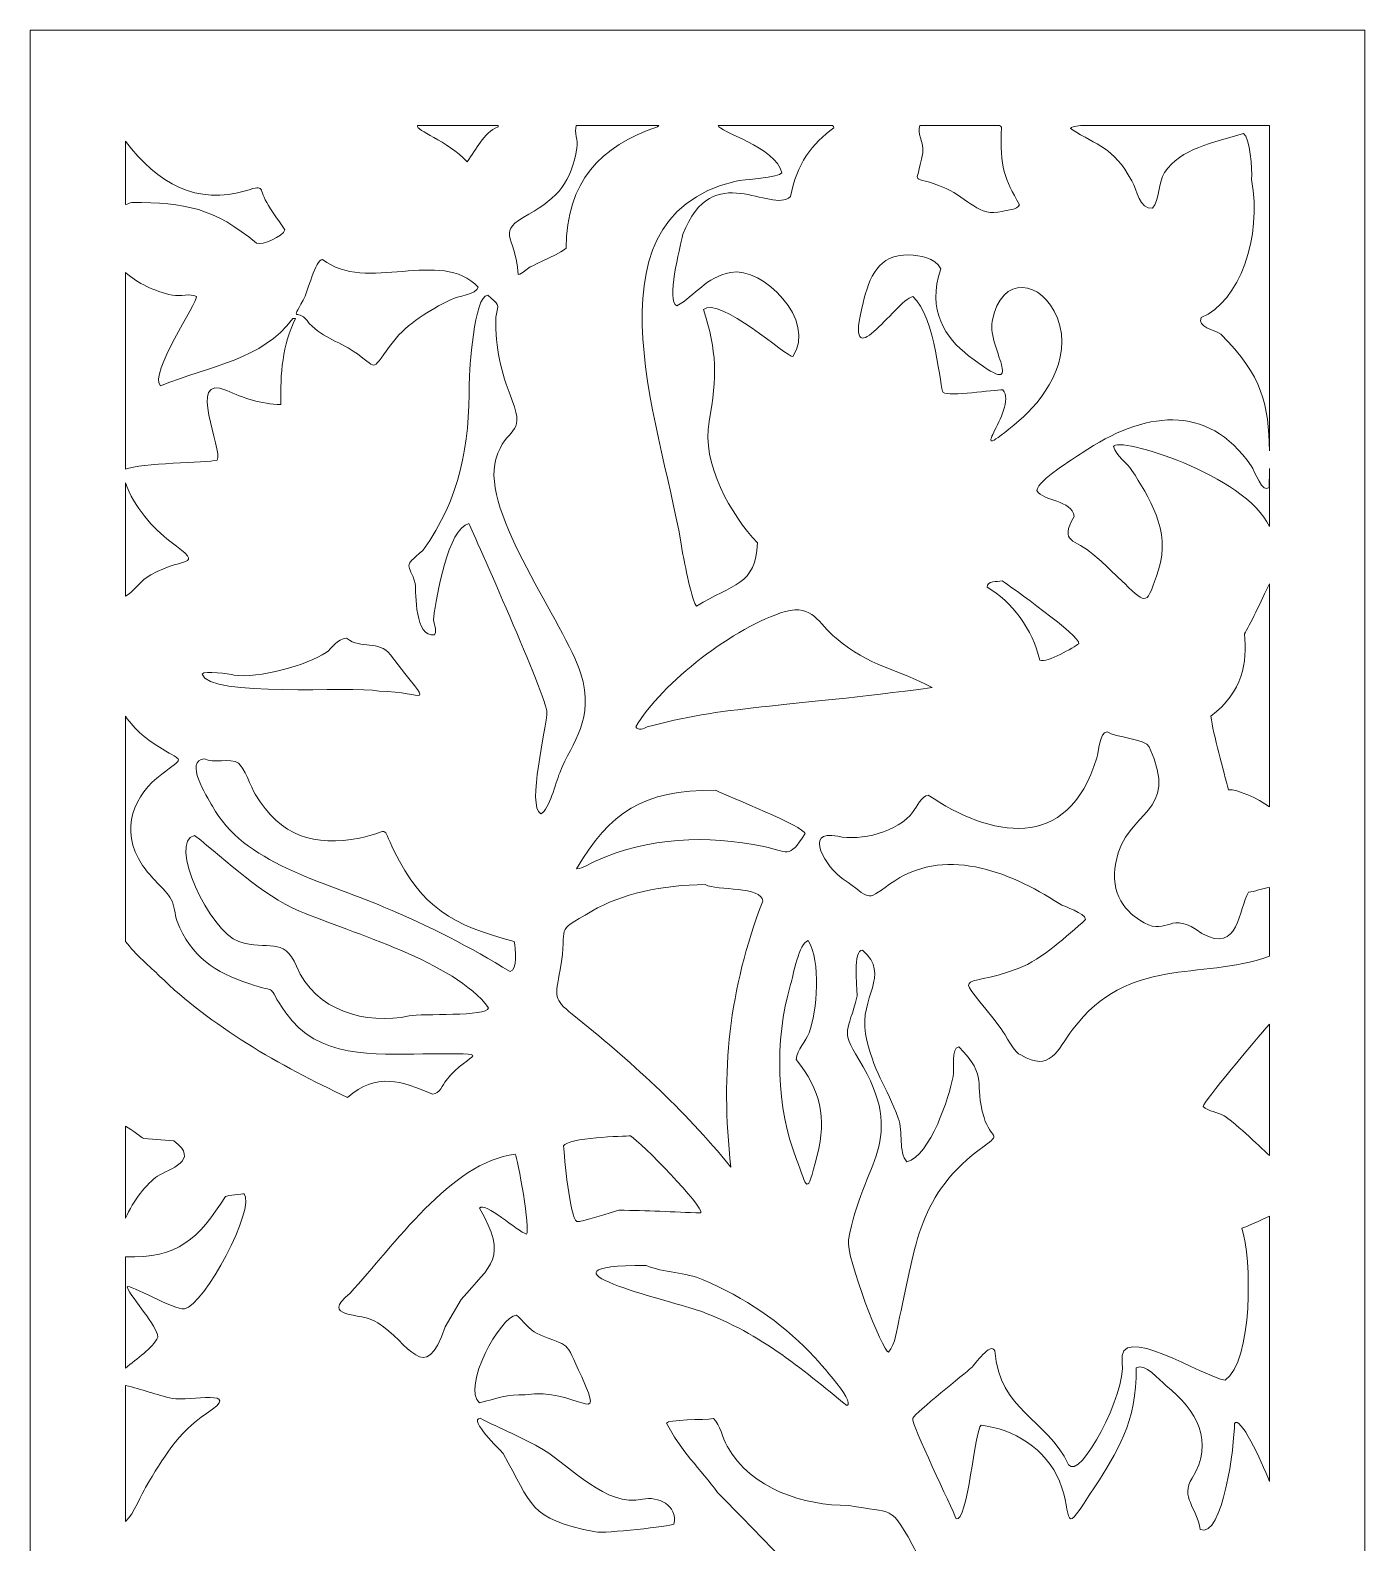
# Model space of a CAD drawing. Header units: centimetres. Extents: x -9.6 to 9, y -7 to 13.
# Drawn here: x -2.82 to 3.26, y 6.12 to 13.02 of the extents above; entities that cross this region are included whole.
import ezdxf

# ---------------------------------------------------------------- set-up
doc = ezdxf.new("R2010")
doc.units = ezdxf.units.CM
doc.header["$MEASUREMENT"] = 0
doc.layers.add('layer 1', color=7, linetype='Continuous')

msp = doc.modelspace()

# ---------------------------------------------------------------- linework, layer by layer
at = {"layer": 'layer 1', "color": 242, "lineweight": 9}
for points, knots in [([(-2.82401, -6.97563), (-2.82401, -6.97563), (-2.82401, 13.0189), (-2.82401, 13.0189), (-2.82401, 13.0189), (-2.82401, 13.0189), (3.26131, 13.0189), (3.26131, 13.0189), (3.26131, 13.0189), (3.26131, 13.0189), (3.26131, -6.97563), (3.26131, -6.97563), (3.26131, -6.97563), (3.26131, -6.97563), (-2.82401, -6.97563), (-2.82401, -6.97563)], [0, 0, 0, 0, 0.2, 0.2, 0.2, 0.2, 0.4, 0.4, 0.4, 0.4, 0.6, 0.6, 0.6, 0.6, 1, 1, 1, 1]), ([(-1.05808, 12.58424), (-1.05808, 12.58424), (-0.68973, 12.58424), (-0.68973, 12.58424), (-0.68973, 12.58424), (-0.6897, 12.58251), (-0.69005, 12.58069), (-0.69093, 12.57871), (-0.69093, 12.57871), (-0.75939, 12.54968), (-0.78884, 12.47534), (-0.83178, 12.41937), (-0.83178, 12.41937), (-0.92282, 12.5162), (-1.06833, 12.56107), (-1.05808, 12.58424)], [0, 0, 0, 0, 0.2, 0.2, 0.2, 0.2, 0.4, 0.4, 0.4, 0.4, 0.6, 0.6, 0.6, 0.6, 1, 1, 1, 1]), ([(-0.33456, 12.58424), (-0.33456, 12.58424), (0.04173, 12.58424), (0.04173, 12.58424), (0.04173, 12.58424), (0.04092, 12.58225), (0.03932, 12.5805), (0.03669, 12.57871), (0.03669, 12.57871), (-0.22429, 12.49261), (-0.37995, 12.32554), (-0.37995, 12.02519), (-0.37995, 12.02519), (-0.38313, 12.01436), (-0.529, 11.94785), (-0.54426, 11.93942), (-0.54426, 11.93942), (-0.56235, 11.92944), (-0.57585, 11.90952), (-0.59902, 11.90471), (-0.59902, 11.90471), (-0.61346, 12.0968), (-0.70554, 12.09238), (-0.55011, 12.18042), (-0.55011, 12.18042), (-0.41707, 12.25578), (-0.35756, 12.32694), (-0.33104, 12.48269), (-0.33104, 12.48269), (-0.32545, 12.51562), (-0.34373, 12.55238), (-0.33456, 12.58424)], [0, 0, 0, 0, 0.1111111, 0.1111111, 0.1111111, 0.1111111, 0.2222222, 0.2222222, 0.2222222, 0.2222222, 0.3333333, 0.3333333, 0.3333333, 0.3333333, 0.4444444, 0.4444444, 0.4444444, 0.4444444, 0.5555556, 0.5555556, 0.5555556, 0.5555556, 0.6666667, 0.6666667, 0.6666667, 0.6666667, 0.7777778, 0.7777778, 0.7777778, 0.7777778, 1, 1, 1, 1]), ([(0.31299, 12.58424), (0.31299, 12.58424), (0.83403, 12.58424), (0.83403, 12.58424), (0.83403, 12.58424), (0.83761, 12.58141), (0.83986, 12.57822), (0.84054, 12.57461), (0.84054, 12.57461), (0.74169, 12.50303), (0.67021, 12.4073), (0.64298, 12.26007), (0.64298, 12.26007), (0.55217, 12.17886), (0.28673, 12.43815), (0.15206, 12.08851), (0.15206, 12.08851), (0.13736, 12.0195), (0.0744, 11.78416), (0.12467, 11.76174), (0.12467, 11.76174), (0.20851, 11.8095), (0.25742, 11.89306), (0.36915, 11.91492), (0.36915, 11.91492), (0.51722, 11.94388), (0.76486, 11.69393), (0.65277, 11.53092), (0.65277, 11.53092), (0.63009, 11.52627), (0.31686, 11.80885), (0.24593, 11.74541), (0.24593, 11.74541), (0.30713, 11.5537), (0.30918, 11.44077), (0.27138, 11.23481), (0.27138, 11.23481), (0.23627, 11.04369), (0.37162, 10.8074), (0.4924, 10.68129), (0.4924, 10.68129), (0.48547, 10.48728), (0.37865, 10.49512), (0.21466, 10.39331), (0.21466, 10.39331), (0.19417, 10.40522), (0.15925, 10.60076), (0.15011, 10.63636), (0.15011, 10.63636), (0.07707, 11.155), (-0.33745, 12.15511), (0.38874, 12.32951), (0.38874, 12.32951), (0.4282, 12.33901), (0.59248, 12.34688), (0.60387, 12.36832), (0.60387, 12.36832), (0.57615, 12.48747), (0.31328, 12.55619), (0.31299, 12.58424)], [0, 0, 0, 0, 0.0625, 0.0625, 0.0625, 0.0625, 0.125, 0.125, 0.125, 0.125, 0.1875, 0.1875, 0.1875, 0.1875, 0.25, 0.25, 0.25, 0.25, 0.3125, 0.3125, 0.3125, 0.3125, 0.375, 0.375, 0.375, 0.375, 0.4375, 0.4375, 0.4375, 0.4375, 0.5, 0.5, 0.5, 0.5, 0.5625, 0.5625, 0.5625, 0.5625, 0.625, 0.625, 0.625, 0.625, 0.6875, 0.6875, 0.6875, 0.6875, 0.75, 0.75, 0.75, 0.75, 0.8125, 0.8125, 0.8125, 0.8125, 0.875, 0.875, 0.875, 0.875, 1, 1, 1, 1]), ([(1.23316, 12.58424), (1.23316, 12.58424), (1.59627, 12.58424), (1.59627, 12.58424), (1.59627, 12.58424), (1.59917, 12.58212), (1.60193, 12.57978), (1.60532, 12.57666), (1.60532, 12.57666), (1.59611, 12.39133), (1.6198, 12.34129), (1.68747, 12.22331), (1.68747, 12.22331), (1.67371, 12.1989), (1.63707, 12.2003), (1.60727, 12.19269), (1.60727, 12.19269), (1.50305, 12.16604), (1.45191, 12.252), (1.35299, 12.29684), (1.35299, 12.29684), (1.17902, 12.37568), (1.21686, 12.2847), (1.24543, 12.46024), (1.24543, 12.46024), (1.25304, 12.50696), (1.21611, 12.55225), (1.23316, 12.58424)], [0, 0, 0, 0, 0.125, 0.125, 0.125, 0.125, 0.25, 0.25, 0.25, 0.25, 0.375, 0.375, 0.375, 0.375, 0.5, 0.5, 0.5, 0.5, 0.625, 0.625, 0.625, 0.625, 0.75, 0.75, 0.75, 0.75, 1, 1, 1, 1]), ([(1.9655, 12.58424), (1.9655, 12.58424), (2.82662, 12.58424), (2.82662, 12.58424), (2.82662, 12.58424), (2.82662, 12.58424), (2.82662, 11.10176), (2.82662, 11.10176), (2.82662, 11.10176), (2.82411, 11.30675), (2.79571, 11.44487), (2.60481, 11.63306), (2.60481, 11.63306), (2.57442, 11.65443), (2.4965, 11.66556), (2.51482, 11.70861), (2.51482, 11.70861), (2.69084, 11.7799), (2.79336, 12.07676), (2.74563, 12.33767), (2.74563, 12.33767), (2.74736, 12.38443), (2.73893, 12.53133), (2.70848, 12.54806), (2.70848, 12.54806), (2.56935, 12.50443), (2.42261, 12.4809), (2.34855, 12.37037), (2.34855, 12.37037), (2.32002, 12.32778), (2.32633, 12.24556), (2.2938, 12.20697), (2.2938, 12.20697), (2.23298, 12.20203), (2.22309, 12.29037), (2.19993, 12.33156), (2.19993, 12.33156), (2.10905, 12.49304), (2.04818, 12.48611), (1.92021, 12.57054), (1.92021, 12.57054), (1.9205, 12.57646), (1.93732, 12.58092), (1.9655, 12.58424)], [0, 0, 0, 0, 0.0833333, 0.0833333, 0.0833333, 0.0833333, 0.1666667, 0.1666667, 0.1666667, 0.1666667, 0.25, 0.25, 0.25, 0.25, 0.3333333, 0.3333333, 0.3333333, 0.3333333, 0.4166667, 0.4166667, 0.4166667, 0.4166667, 0.5, 0.5, 0.5, 0.5, 0.5833333, 0.5833333, 0.5833333, 0.5833333, 0.6666667, 0.6666667, 0.6666667, 0.6666667, 0.75, 0.75, 0.75, 0.75, 0.8333333, 0.8333333, 0.8333333, 0.8333333, 1, 1, 1, 1]), ([(-2.38935, 12.22396), (-2.38935, 12.22396), (-2.38935, 12.51386), (-2.38935, 12.51386), (-2.38935, 12.51386), (-2.24333, 12.31822), (-2.06415, 12.21927), (-1.83714, 12.28867), (-1.83714, 12.28867), (-1.74789, 12.31594), (-1.78739, 12.29808), (-1.73738, 12.21924), (-1.73738, 12.21924), (-1.7136, 12.18176), (-1.68783, 12.14571), (-1.66303, 12.10894), (-1.66303, 12.10894), (-1.67042, 12.07823), (-1.76686, 12.03655), (-1.79214, 12.04767), (-1.79214, 12.04767), (-1.98472, 12.2085), (-2.11676, 12.23352), (-2.3613, 12.23352), (-2.3613, 12.23352), (-2.36967, 12.23157), (-2.37923, 12.22591), (-2.38935, 12.22396)], [0, 0, 0, 0, 0.125, 0.125, 0.125, 0.125, 0.25, 0.25, 0.25, 0.25, 0.375, 0.375, 0.375, 0.375, 0.5, 0.5, 0.5, 0.5, 0.625, 0.625, 0.625, 0.625, 0.75, 0.75, 0.75, 0.75, 1, 1, 1, 1]), ([(-1.49091, 11.97414), (-1.29537, 11.81699), (-0.94849, 12.02766), (-0.7809, 11.84751), (-0.7809, 11.84751), (-0.7891, 11.81399), (-0.87708, 11.80645), (-0.90805, 11.79034), (-0.90805, 11.79034), (-1.00283, 11.74105), (-1.1046, 11.68274), (-1.16818, 11.60036), (-1.16818, 11.60036), (-1.27367, 11.4637), (-1.23189, 11.47083), (-1.33249, 11.54319), (-1.33249, 11.54319), (-1.40768, 11.59727), (-1.4862, 11.61383), (-1.55156, 11.68209), (-1.55156, 11.68209), (-1.60339, 11.76223), (-1.64123, 11.67646), (-1.57893, 11.78829), (-1.57893, 11.78829), (-1.5581, 11.82571), (-1.52426, 11.97414), (-1.49091, 11.97414)], [0, 0, 0, 0, 0.125, 0.125, 0.125, 0.125, 0.25, 0.25, 0.25, 0.25, 0.375, 0.375, 0.375, 0.375, 0.5, 0.5, 0.5, 0.5, 0.625, 0.625, 0.625, 0.625, 0.75, 0.75, 0.75, 0.75, 1, 1, 1, 1]), ([(1.18283, 11.99457), (1.23342, 11.99204), (1.30032, 11.98296), (1.32758, 11.93126), (1.32758, 11.93126), (1.26261, 11.74141), (1.35088, 11.6151), (1.4547, 11.53502), (1.4547, 11.53502), (1.73921, 11.3156), (1.53995, 11.5701), (1.56227, 11.69026), (1.56227, 11.69026), (1.60343, 11.91151), (1.79175, 11.87985), (1.85959, 11.70659), (1.85959, 11.70659), (1.93498, 11.51397), (1.7857, 11.32344), (1.68552, 11.23887), (1.68552, 11.23887), (1.40131, 10.99901), (1.68607, 11.29061), (1.61117, 11.37979), (1.61117, 11.37979), (1.57034, 11.37963), (1.36663, 11.34739), (1.33933, 11.36756), (1.33933, 11.36756), (1.32417, 11.37618), (1.30617, 11.71476), (1.20043, 11.80462), (1.20043, 11.80462), (1.12361, 11.78601), (0.88046, 11.40722), (0.97355, 11.77602), (0.97355, 11.77602), (1.00306, 11.89293), (1.04113, 11.99695), (1.18283, 11.99457)], [0, 0, 0, 0, 0.0909091, 0.0909091, 0.0909091, 0.0909091, 0.1818182, 0.1818182, 0.1818182, 0.1818182, 0.2727273, 0.2727273, 0.2727273, 0.2727273, 0.3636364, 0.3636364, 0.3636364, 0.3636364, 0.4545455, 0.4545455, 0.4545455, 0.4545455, 0.5454545, 0.5454545, 0.5454545, 0.5454545, 0.6363636, 0.6363636, 0.6363636, 0.6363636, 0.7272727, 0.7272727, 0.7272727, 0.7272727, 0.8181818, 0.8181818, 0.8181818, 0.8181818, 1, 1, 1, 1]), ([(-2.38935, 11.01769), (-2.38935, 11.01769), (-2.38935, 11.91385), (-2.38935, 11.91385), (-2.38935, 11.91385), (-2.33163, 11.86563), (-2.26161, 11.8289), (-2.17549, 11.81074), (-2.17549, 11.81074), (-2.13992, 11.80326), (-2.09486, 11.82096), (-2.06597, 11.80462), (-2.06597, 11.80462), (-2.05891, 11.78234), (-2.2852, 11.44747), (-2.23028, 11.39817), (-2.23028, 11.39817), (-1.99787, 11.49064), (-1.76835, 11.51547), (-1.62588, 11.70454), (-1.62588, 11.70454), (-1.62588, 11.70454), (-1.61413, 11.70454), (-1.61413, 11.70454), (-1.61413, 11.70454), (-1.67367, 11.58256), (-1.68503, 11.45534), (-1.68064, 11.31241), (-1.68064, 11.31241), (-1.77115, 11.3128), (-1.85588, 11.34429), (-1.92707, 11.37572), (-1.92707, 11.37572), (-2.11845, 11.46016), (-1.94099, 11.09978), (-1.97207, 11.05914), (-1.97207, 11.05914), (-2.01996, 11.04583), (-2.32102, 11.04665), (-2.38935, 11.01769)], [0, 0, 0, 0, 0.0909091, 0.0909091, 0.0909091, 0.0909091, 0.1818182, 0.1818182, 0.1818182, 0.1818182, 0.2727273, 0.2727273, 0.2727273, 0.2727273, 0.3636364, 0.3636364, 0.3636364, 0.3636364, 0.4545455, 0.4545455, 0.4545455, 0.4545455, 0.5454545, 0.5454545, 0.5454545, 0.5454545, 0.6363636, 0.6363636, 0.6363636, 0.6363636, 0.7272727, 0.7272727, 0.7272727, 0.7272727, 0.8181818, 0.8181818, 0.8181818, 0.8181818, 1, 1, 1, 1]), ([(-0.73788, 11.81074), (-0.68625, 11.76356), (-0.68569, 11.77892), (-0.70073, 11.71069), (-0.70073, 11.71069), (-0.70304, 11.56148), (-0.67984, 11.47168), (-0.62638, 11.33079), (-0.62638, 11.33079), (-0.56323, 11.1642), (-0.65491, 11.21753), (-0.70073, 11.06321), (-0.70073, 11.06321), (-0.77296, 10.81993), (-0.38274, 10.31099), (-0.31344, 10.08493), (-0.31344, 10.08493), (-0.24951, 9.87636), (-0.35125, 9.7768), (-0.40929, 9.63354), (-0.40929, 9.63354), (-0.42921, 9.58441), (-0.45559, 9.46705), (-0.49535, 9.44564), (-0.49535, 9.44564), (-0.56238, 9.48212), (-0.46796, 9.83478), (-0.46796, 9.91541), (-0.46796, 9.91541), (-0.48976, 10.02542), (-0.82316, 10.76872), (-0.82394, 10.76911), (-0.82394, 10.76911), (-0.91931, 10.74913), (-0.97114, 10.43525), (-0.98435, 10.34226), (-0.98435, 10.34226), (-0.98851, 10.31285), (-0.96593, 10.29043), (-0.98041, 10.26261), (-0.98041, 10.26261), (-1.07138, 10.24676), (-1.06465, 10.45132), (-1.06842, 10.49544), (-1.06842, 10.49544), (-1.09517, 10.5911), (-1.1308, 10.56546), (-1.03322, 10.64658), (-1.03322, 10.64658), (-0.86152, 10.89031), (-0.8214, 11.1222), (-0.82199, 11.41246), (-0.82199, 11.41246), (-0.82209, 11.46676), (-0.80029, 11.81074), (-0.73788, 11.81074)], [0, 0, 0, 0, 0.0666667, 0.0666667, 0.0666667, 0.0666667, 0.1333333, 0.1333333, 0.1333333, 0.1333333, 0.2, 0.2, 0.2, 0.2, 0.2666667, 0.2666667, 0.2666667, 0.2666667, 0.3333333, 0.3333333, 0.3333333, 0.3333333, 0.4, 0.4, 0.4, 0.4, 0.4666667, 0.4666667, 0.4666667, 0.4666667, 0.5333333, 0.5333333, 0.5333333, 0.5333333, 0.6, 0.6, 0.6, 0.6, 0.6666667, 0.6666667, 0.6666667, 0.6666667, 0.7333333, 0.7333333, 0.7333333, 0.7333333, 0.8, 0.8, 0.8, 0.8, 0.8666667, 0.8666667, 0.8666667, 0.8666667, 1, 1, 1, 1]), ([(2.82662, 11.02088), (2.82662, 11.02088), (2.82662, 10.75554), (2.82662, 10.75554), (2.82662, 10.75554), (2.71781, 10.99296), (2.13153, 11.17038), (2.11582, 11.12041), (2.11582, 11.12041), (2.12552, 11.07931), (2.17855, 11.04635), (2.19993, 11.01216), (2.19993, 11.01216), (2.2732, 10.89496), (2.37992, 10.73774), (2.32119, 10.55876), (2.32119, 10.55876), (2.26718, 10.39416), (2.26786, 10.39734), (2.16667, 10.49544), (2.16667, 10.49544), (2.1193, 10.54135), (2.07141, 10.58681), (2.02192, 10.63024), (2.02192, 10.63024), (1.94097, 10.70133), (1.86551, 10.67888), (1.93586, 10.80181), (1.93586, 10.80181), (1.92567, 10.87986), (1.79494, 10.86939), (1.76569, 10.92024), (1.76569, 10.92024), (1.7747, 10.97035), (1.92909, 11.06207), (1.97305, 11.09181), (1.97305, 11.09181), (2.24977, 11.27929), (2.54244, 11.32526), (2.74368, 11.03259), (2.74368, 11.03259), (2.76014, 11.00861), (2.79515, 10.90254), (2.8258, 10.93456), (2.8258, 10.93456), (2.82606, 10.96472), (2.82639, 10.99342), (2.82662, 11.02088)], [0, 0, 0, 0, 0.0769231, 0.0769231, 0.0769231, 0.0769231, 0.1538462, 0.1538462, 0.1538462, 0.1538462, 0.2307692, 0.2307692, 0.2307692, 0.2307692, 0.3076923, 0.3076923, 0.3076923, 0.3076923, 0.3846154, 0.3846154, 0.3846154, 0.3846154, 0.4615385, 0.4615385, 0.4615385, 0.4615385, 0.5384615, 0.5384615, 0.5384615, 0.5384615, 0.6153846, 0.6153846, 0.6153846, 0.6153846, 0.6923077, 0.6923077, 0.6923077, 0.6923077, 0.7692308, 0.7692308, 0.7692308, 0.7692308, 0.8461538, 0.8461538, 0.8461538, 0.8461538, 1, 1, 1, 1]), ([(-2.38935, 10.43863), (-2.38935, 10.43863), (-2.38935, 10.95532), (-2.38935, 10.95532), (-2.38935, 10.95532), (-2.35272, 10.84606), (-2.26106, 10.74448), (-2.18723, 10.68946), (-2.18723, 10.68946), (-2.00809, 10.55599), (-2.13888, 10.6318), (-2.30459, 10.51588), (-2.30459, 10.51588), (-2.32346, 10.49886), (-2.35929, 10.45627), (-2.38935, 10.43863)], [0, 0, 0, 0, 0.2, 0.2, 0.2, 0.2, 0.4, 0.4, 0.4, 0.4, 0.6, 0.6, 0.6, 0.6, 1, 1, 1, 1]), ([(1.60727, 10.50768), (1.63981, 10.4876), (1.96745, 10.25369), (1.9574, 10.22178), (1.9574, 10.22178), (1.93531, 10.20482), (1.81323, 10.13334), (1.77939, 10.14619), (1.77939, 10.14619), (1.74721, 10.28688), (1.6538, 10.41417), (1.53881, 10.47911), (1.53881, 10.47911), (1.54037, 10.50947), (1.58336, 10.5038), (1.60727, 10.50768)], [0, 0, 0, 0, 0.2, 0.2, 0.2, 0.2, 0.4, 0.4, 0.4, 0.4, 0.6, 0.6, 0.6, 0.6, 1, 1, 1, 1]), ([(2.82662, 10.49411), (2.82662, 10.49411), (2.82662, 9.4773), (2.82662, 9.4773), (2.82662, 9.4773), (2.7744, 9.517), (2.67851, 9.55783), (2.63999, 9.55594), (2.63999, 9.55594), (2.61754, 9.63859), (2.57052, 9.80843), (2.55982, 9.89088), (2.55982, 9.89088), (2.70682, 10.00397), (2.72601, 10.13519), (2.71238, 10.26671), (2.71238, 10.26671), (2.73444, 10.30084), (2.79109, 10.42018), (2.82662, 10.49411)], [0, 0, 0, 0, 0.1666667, 0.1666667, 0.1666667, 0.1666667, 0.3333333, 0.3333333, 0.3333333, 0.3333333, 0.5, 0.5, 0.5, 0.5, 0.6666667, 0.6666667, 0.6666667, 0.6666667, 1, 1, 1, 1]), ([(0.61952, 10.36881), (0.74505, 10.40235), (0.76906, 10.31411), (0.85033, 10.24624), (0.85033, 10.24624), (1.00397, 10.11802), (1.12875, 10.10653), (1.28844, 10.02161), (1.28844, 10.02161), (0.61408, 9.93112), (0.31943, 9.93636), (-0.01026, 9.84188), (-0.01026, 9.84188), (-0.02621, 9.83348), (-0.05116, 9.82564), (-0.06307, 9.84188), (-0.06307, 9.84188), (0.05484, 10.04351), (0.38926, 10.30068), (0.61952, 10.36881)], [0, 0, 0, 0, 0.1666667, 0.1666667, 0.1666667, 0.1666667, 0.3333333, 0.3333333, 0.3333333, 0.3333333, 0.5, 0.5, 0.5, 0.5, 0.6666667, 0.6666667, 0.6666667, 0.6666667, 1, 1, 1, 1]), ([(-1.38136, 10.24624), (-1.31333, 10.19405), (-1.23618, 10.24084), (-1.18188, 10.17069), (-1.18188, 10.17069), (-0.97407, 9.90217), (-1.01926, 10.00528), (-1.23273, 10.00528), (-1.23273, 10.00528), (-1.36197, 10.03078), (-2.00643, 9.97264), (-2.04052, 10.08288), (-2.04052, 10.08288), (-2.02881, 10.10201), (-1.91845, 10.08288), (-1.89385, 10.07878), (-1.89385, 10.07878), (-1.78703, 10.06098), (-1.55869, 10.12514), (-1.47526, 10.18091), (-1.47526, 10.18091), (-1.44595, 10.20053), (-1.42525, 10.24452), (-1.38136, 10.24624)], [0, 0, 0, 0, 0.1428571, 0.1428571, 0.1428571, 0.1428571, 0.2857143, 0.2857143, 0.2857143, 0.2857143, 0.4285714, 0.4285714, 0.4285714, 0.4285714, 0.5714286, 0.5714286, 0.5714286, 0.5714286, 0.7142857, 0.7142857, 0.7142857, 0.7142857, 1, 1, 1, 1]), ([(-2.38935, 8.86385), (-2.38935, 8.86385), (-2.38935, 9.89149), (-2.38935, 9.89149), (-2.38935, 9.89149), (-2.34809, 9.82717), (-2.28702, 9.78106), (-2.22244, 9.74179), (-2.22244, 9.74179), (-2.12525, 9.68271), (-2.12216, 9.70535), (-2.22439, 9.62743), (-2.22439, 9.62743), (-2.34709, 9.53385), (-2.42361, 9.37816), (-2.3124, 9.21076), (-2.3124, 9.21076), (-2.27612, 9.15613), (-2.21167, 9.10687), (-2.18138, 9.05556), (-2.18138, 9.05556), (-2.16436, 9.02673), (-2.16706, 8.99006), (-2.15398, 8.95544), (-2.15398, 8.95544), (-2.09317, 8.79481), (-1.97753, 8.72098), (-1.82734, 8.67156), (-1.82734, 8.67156), (-1.67634, 8.62188), (-1.75918, 8.68191), (-1.65913, 8.53881), (-1.65913, 8.53881), (-1.51187, 8.3282), (-1.25518, 8.35036), (-1.03322, 8.35091), (-1.03322, 8.35091), (-0.67209, 8.35182), (-0.82417, 8.36585), (-0.9276, 8.23043), (-0.9276, 8.23043), (-0.94361, 8.20947), (-0.95699, 8.17111), (-0.98822, 8.16711), (-0.98822, 8.16711), (-1.13262, 8.22935), (-1.24451, 8.2669), (-1.37749, 8.15279), (-1.37749, 8.15279), (-1.6861, 8.29622), (-2.0033, 8.47976), (-2.23418, 8.70628), (-2.23418, 8.70628), (-2.2743, 8.74565), (-2.34539, 8.80542), (-2.38935, 8.86385)], [0, 0, 0, 0, 0.0666667, 0.0666667, 0.0666667, 0.0666667, 0.1333333, 0.1333333, 0.1333333, 0.1333333, 0.2, 0.2, 0.2, 0.2, 0.2666667, 0.2666667, 0.2666667, 0.2666667, 0.3333333, 0.3333333, 0.3333333, 0.3333333, 0.4, 0.4, 0.4, 0.4, 0.4666667, 0.4666667, 0.4666667, 0.4666667, 0.5333333, 0.5333333, 0.5333333, 0.5333333, 0.6, 0.6, 0.6, 0.6, 0.6666667, 0.6666667, 0.6666667, 0.6666667, 0.7333333, 0.7333333, 0.7333333, 0.7333333, 0.8, 0.8, 0.8, 0.8, 0.8666667, 0.8666667, 0.8666667, 0.8666667, 1, 1, 1, 1]), ([(2.82662, 9.10977), (2.82662, 9.10977), (2.82662, 8.79637), (2.82662, 8.79637), (2.82662, 8.79637), (2.50415, 8.68344), (2.18642, 8.80122), (1.93, 8.46323), (1.93, 8.46323), (1.85865, 8.36916), (1.82914, 8.26449), (1.69333, 8.34684), (1.69333, 8.34684), (1.6688, 8.34684), (1.62006, 8.44312), (1.60337, 8.46528), (1.60337, 8.46528), (1.38547, 8.75459), (1.40411, 8.6359), (1.68158, 8.74099), (1.68158, 8.74099), (1.79273, 8.7831), (1.90267, 8.88933), (1.98867, 8.96364), (1.98867, 8.96364), (1.98232, 8.99673), (1.89597, 9.01876), (1.8674, 9.03718), (1.8674, 9.03718), (1.63707, 9.18551), (1.33884, 9.3032), (1.09482, 9.12499), (1.09482, 9.12499), (0.97918, 9.04053), (1.01006, 9.06265), (0.88359, 9.14744), (0.88359, 9.14744), (0.80621, 9.19931), (0.69614, 9.37745), (0.85814, 9.34351), (0.85814, 9.34351), (0.96356, 9.32145), (1.13025, 9.36079), (1.20238, 9.45586), (1.20238, 9.45586), (1.2193, 9.47815), (1.23853, 9.52731), (1.27084, 9.53141), (1.27084, 9.53141), (1.55072, 9.34107), (1.90843, 9.26347), (2.03952, 9.70096), (2.03952, 9.70096), (2.04749, 9.72751), (2.05273, 9.81939), (2.08647, 9.81939), (2.08647, 9.81939), (2.12379, 9.79499), (2.26269, 9.78627), (2.27815, 9.75201), (2.27815, 9.75201), (2.42127, 9.435), (2.1764, 9.47772), (2.12561, 9.22303), (2.12561, 9.22303), (2.09734, 9.08126), (2.17396, 8.99309), (2.25469, 8.94933), (2.25469, 8.94933), (2.36798, 8.8879), (2.37039, 9.01147), (2.51875, 8.90033), (2.51875, 8.90033), (2.68866, 8.80447), (2.68534, 9.01414), (2.73194, 9.08823), (2.73194, 9.08823), (2.75494, 9.09106), (2.79704, 9.10612), (2.82662, 9.10977)], [0, 0, 0, 0, 0.047619, 0.047619, 0.047619, 0.047619, 0.0952381, 0.0952381, 0.0952381, 0.0952381, 0.1428571, 0.1428571, 0.1428571, 0.1428571, 0.1904762, 0.1904762, 0.1904762, 0.1904762, 0.2380952, 0.2380952, 0.2380952, 0.2380952, 0.2857143, 0.2857143, 0.2857143, 0.2857143, 0.3333333, 0.3333333, 0.3333333, 0.3333333, 0.3809524, 0.3809524, 0.3809524, 0.3809524, 0.4285714, 0.4285714, 0.4285714, 0.4285714, 0.4761905, 0.4761905, 0.4761905, 0.4761905, 0.5238095, 0.5238095, 0.5238095, 0.5238095, 0.5714286, 0.5714286, 0.5714286, 0.5714286, 0.6190476, 0.6190476, 0.6190476, 0.6190476, 0.6666667, 0.6666667, 0.6666667, 0.6666667, 0.7142857, 0.7142857, 0.7142857, 0.7142857, 0.7619048, 0.7619048, 0.7619048, 0.7619048, 0.8095238, 0.8095238, 0.8095238, 0.8095238, 0.8571429, 0.8571429, 0.8571429, 0.8571429, 0.9047619, 0.9047619, 0.9047619, 0.9047619, 1, 1, 1, 1]), ([(-2.02881, 9.69686), (-1.991, 9.6734), (-1.91249, 9.70314), (-1.87426, 9.67643), (-1.87426, 9.67643), (-1.8509, 9.66009), (-1.81576, 9.56518), (-1.798, 9.53551), (-1.798, 9.53551), (-1.6819, 9.34153), (-1.52762, 9.29558), (-1.3227, 9.33534), (-1.3227, 9.33534), (-1.17417, 9.36417), (-1.22753, 9.40429), (-1.16428, 9.27613), (-1.16428, 9.27613), (-1.03784, 9.01987), (-0.90096, 8.93758), (-0.61662, 8.86356), (-0.61662, 8.86356), (-0.6134, 8.83216), (-0.59967, 8.73218), (-0.63617, 8.72671), (-0.63617, 8.72671), (-0.81513, 8.83789), (-1.00758, 8.93488), (-1.21123, 9.02084), (-1.21123, 9.02084), (-1.49352, 9.13999), (-1.85093, 9.22046), (-1.99357, 9.48036), (-1.99357, 9.48036), (-2.01964, 9.5278), (-2.12382, 9.68973), (-2.02881, 9.69686)], [0, 0, 0, 0, 0.1, 0.1, 0.1, 0.1, 0.2, 0.2, 0.2, 0.2, 0.3, 0.3, 0.3, 0.3, 0.4, 0.4, 0.4, 0.4, 0.5, 0.5, 0.5, 0.5, 0.6, 0.6, 0.6, 0.6, 0.7, 0.7, 0.7, 0.7, 0.8, 0.8, 0.8, 0.8, 1, 1, 1, 1]), ([(0.30072, 9.55389), (0.36498, 9.52282), (0.70571, 9.38737), (0.70948, 9.35578), (0.70948, 9.35578), (0.63432, 9.23526), (0.62824, 9.27492), (0.52171, 9.29656), (0.52171, 9.29656), (0.25995, 9.34969), (-0.00372, 9.34123), (-0.25087, 9.22914), (-0.25087, 9.22914), (-0.27609, 9.21772), (-0.30166, 9.19778), (-0.333, 9.19443), (-0.333, 9.19443), (-0.17786, 9.45563), (-0.03545, 9.55314), (0.30072, 9.55389)], [0, 0, 0, 0, 0.1666667, 0.1666667, 0.1666667, 0.1666667, 0.3333333, 0.3333333, 0.3333333, 0.3333333, 0.5, 0.5, 0.5, 0.5, 0.6666667, 0.6666667, 0.6666667, 0.6666667, 1, 1, 1, 1]), ([(-2.07576, 9.34761), (-2.19664, 9.32217), (-2.00779, 8.90814), (-1.87231, 8.86356), (-1.87231, 8.86356), (-1.74112, 8.82038), (-1.66778, 8.88891), (-1.61023, 8.75121), (-1.61023, 8.75121), (-1.52472, 8.54668), (-1.29345, 8.48265), (-1.09582, 8.52453), (-1.09582, 8.52453), (-1.03956, 8.53644), (-0.74065, 8.51968), (-0.73398, 8.56129), (-0.73398, 8.56129), (-0.89178, 8.7733), (-1.34948, 8.89834), (-1.59653, 9.00243), (-1.59653, 9.00243), (-1.77281, 9.07674), (-1.92154, 9.23022), (-2.07576, 9.34761)], [0, 0, 0, 0, 0.1428571, 0.1428571, 0.1428571, 0.1428571, 0.2857143, 0.2857143, 0.2857143, 0.2857143, 0.4285714, 0.4285714, 0.4285714, 0.4285714, 0.5714286, 0.5714286, 0.5714286, 0.5714286, 0.7142857, 0.7142857, 0.7142857, 0.7142857, 1, 1, 1, 1]), ([(0.25377, 9.12294), (0.30957, 9.09415), (0.51221, 9.11735), (0.51586, 9.04736), (0.51586, 9.04736), (0.36206, 8.64335), (0.32278, 8.2738), (0.37038, 7.83465), (0.37038, 7.83465), (0.15603, 8.10135), (-0.09118, 8.32182), (-0.35258, 8.53269), (-0.35258, 8.53269), (-0.4392, 8.60258), (-0.43015, 8.60948), (-0.40734, 8.73488), (-0.40734, 8.73488), (-0.36748, 8.95369), (-0.44736, 8.8934), (-0.26259, 9.00243), (-0.26259, 9.00243), (-0.13123, 9.07996), (0.05884, 9.12294), (0.25377, 9.12294)], [0, 0, 0, 0, 0.1428571, 0.1428571, 0.1428571, 0.1428571, 0.2857143, 0.2857143, 0.2857143, 0.2857143, 0.4285714, 0.4285714, 0.4285714, 0.4285714, 0.5714286, 0.5714286, 0.5714286, 0.5714286, 0.7142857, 0.7142857, 0.7142857, 0.7142857, 1, 1, 1, 1]), ([(0.72318, 8.86766), (0.78165, 8.77516), (0.76483, 8.54701), (0.72712, 8.44689), (0.72712, 8.44689), (0.71257, 8.40831), (0.67213, 8.37086), (0.66842, 8.32641), (0.66842, 8.32641), (0.78002, 8.18247), (0.80911, 8.06459), (0.76427, 7.88729), (0.76427, 7.88729), (0.71462, 7.691), (0.71937, 7.74417), (0.67037, 7.86891), (0.67037, 7.86891), (0.57901, 8.10152), (0.56811, 8.41101), (0.64298, 8.66749), (0.64298, 8.66749), (0.65463, 8.70732), (0.68228, 8.85907), (0.72318, 8.86766)], [0, 0, 0, 0, 0.1428571, 0.1428571, 0.1428571, 0.1428571, 0.2857143, 0.2857143, 0.2857143, 0.2857143, 0.4285714, 0.4285714, 0.4285714, 0.4285714, 0.5714286, 0.5714286, 0.5714286, 0.5714286, 0.7142857, 0.7142857, 0.7142857, 0.7142857, 1, 1, 1, 1]), ([(0.9716, 8.82474), (1.10308, 8.70794), (0.95445, 8.6099), (0.9853, 8.44283), (0.9853, 8.44283), (1.01627, 8.27494), (1.08323, 8.19883), (1.13392, 8.05886), (1.13392, 8.05886), (1.15722, 7.9946), (1.13366, 7.90512), (1.17307, 7.85869), (1.17307, 7.85869), (1.28171, 7.8885), (1.36565, 8.15468), (1.3843, 8.24878), (1.3843, 8.24878), (1.391, 8.28258), (1.37359, 8.37818), (1.40971, 8.38358), (1.40971, 8.38358), (1.54903, 8.24338), (1.47576, 8.22288), (1.52511, 8.06088), (1.52511, 8.06088), (1.55557, 7.96096), (1.60825, 7.99034), (1.52511, 7.93018), (1.52511, 7.93018), (1.22223, 7.71098), (1.21569, 7.48114), (1.13981, 7.14998), (1.13981, 7.14998), (1.1253, 7.08666), (1.12319, 7.03145), (1.08896, 6.99068), (1.08896, 6.99068), (1.06485, 6.99136), (0.89354, 7.42596), (0.90705, 7.50333), (0.90705, 7.50333), (0.96913, 7.85922), (1.18211, 7.95185), (0.954, 8.32641), (0.954, 8.32641), (0.86748, 8.46843), (0.90669, 8.44338), (0.94616, 8.61641), (0.94616, 8.61641), (0.94694, 8.65506), (0.92572, 8.82474), (0.9716, 8.82474)], [0, 0, 0, 0, 0.0714286, 0.0714286, 0.0714286, 0.0714286, 0.1428571, 0.1428571, 0.1428571, 0.1428571, 0.2142857, 0.2142857, 0.2142857, 0.2142857, 0.2857143, 0.2857143, 0.2857143, 0.2857143, 0.3571429, 0.3571429, 0.3571429, 0.3571429, 0.4285714, 0.4285714, 0.4285714, 0.4285714, 0.5, 0.5, 0.5, 0.5, 0.5714286, 0.5714286, 0.5714286, 0.5714286, 0.6428571, 0.6428571, 0.6428571, 0.6428571, 0.7142857, 0.7142857, 0.7142857, 0.7142857, 0.7857143, 0.7857143, 0.7857143, 0.7857143, 0.8571429, 0.8571429, 0.8571429, 0.8571429, 1, 1, 1, 1]), ([(2.82662, 8.48678), (2.82662, 8.48678), (2.82662, 7.88811), (2.82662, 7.88811), (2.82662, 7.88811), (2.77758, 7.93402), (2.65573, 8.04796), (2.62043, 8.06908), (2.62043, 8.06908), (2.58926, 8.08772), (2.54853, 8.08655), (2.52461, 8.11196), (2.52461, 8.11196), (2.52773, 8.13392), (2.76115, 8.41384), (2.82662, 8.48678)], [0, 0, 0, 0, 0.2, 0.2, 0.2, 0.2, 0.4, 0.4, 0.4, 0.4, 0.6, 0.6, 0.6, 0.6, 1, 1, 1, 1]), ([(-2.38935, 7.60165), (-2.38935, 7.60165), (-2.38935, 8.02219), (-2.38935, 8.02219), (-2.38935, 8.02219), (-2.35821, 8.00329), (-2.31627, 7.97095), (-2.30655, 7.96489), (-2.30655, 7.96489), (-2.30655, 7.96489), (-2.16963, 7.95468), (-2.16963, 7.95468), (-2.16963, 7.95468), (-2.04482, 7.86331), (-2.19283, 7.82743), (-2.24394, 7.79333), (-2.24394, 7.79333), (-2.29044, 7.76232), (-2.3561, 7.68179), (-2.38935, 7.60165)], [0, 0, 0, 0, 0.1666667, 0.1666667, 0.1666667, 0.1666667, 0.3333333, 0.3333333, 0.3333333, 0.3333333, 0.5, 0.5, 0.5, 0.5, 0.6666667, 0.6666667, 0.6666667, 0.6666667, 1, 1, 1, 1]), ([(-0.08656, 7.97716), (-0.04003, 7.94941), (0.24945, 7.65244), (0.23422, 7.62586), (0.23422, 7.62586), (0.10811, 7.63048), (-0.01287, 7.63813), (-0.13937, 7.63813), (-0.13937, 7.63813), (-0.16878, 7.63201), (-0.3164, 7.58249), (-0.33104, 7.58704), (-0.33104, 7.58704), (-0.36452, 7.60429), (-0.38886, 7.88261), (-0.39169, 7.93223), (-0.39169, 7.93223), (-0.37412, 7.96857), (-0.11558, 7.97716), (-0.08656, 7.97716)], [0, 0, 0, 0, 0.1666667, 0.1666667, 0.1666667, 0.1666667, 0.3333333, 0.3333333, 0.3333333, 0.3333333, 0.5, 0.5, 0.5, 0.5, 0.6666667, 0.6666667, 0.6666667, 0.6666667, 1, 1, 1, 1]), ([(-0.61271, 7.89341), (-0.60194, 7.88059), (-0.54038, 7.5412), (-0.56183, 7.52988), (-0.56183, 7.52988), (-0.59872, 7.53922), (-0.75425, 7.68072), (-0.77504, 7.64831), (-0.77504, 7.64831), (-0.64515, 7.41652), (-0.71992, 7.39352), (-0.85915, 7.23168), (-0.85915, 7.23168), (-0.85915, 7.23168), (-0.93151, 7.10709), (-0.93151, 7.10709), (-0.93151, 7.10709), (-1.0232, 6.82995), (-1.09745, 7.03496), (-1.23859, 7.12548), (-1.23859, 7.12548), (-1.32003, 7.1777), (-1.50715, 7.1411), (-1.36574, 7.26028), (-1.36574, 7.26028), (-1.16333, 7.47795), (-0.90867, 7.8569), (-0.61271, 7.89341)], [0, 0, 0, 0, 0.125, 0.125, 0.125, 0.125, 0.25, 0.25, 0.25, 0.25, 0.375, 0.375, 0.375, 0.375, 0.5, 0.5, 0.5, 0.5, 0.625, 0.625, 0.625, 0.625, 0.75, 0.75, 0.75, 0.75, 1, 1, 1, 1]), ([(-2.38935, 6.91819), (-2.38935, 6.91819), (-2.38935, 7.42657), (-2.38935, 7.42657), (-2.38935, 7.42657), (-2.15128, 7.41821), (-2.05731, 7.50658), (-1.93296, 7.70144), (-1.93296, 7.70144), (-1.92609, 7.70554), (-1.85646, 7.71303), (-1.84885, 7.71368), (-1.84885, 7.71368), (-1.79367, 7.64883), (-2.0322, 7.20282), (-2.12073, 7.18879), (-2.12073, 7.18879), (-2.16602, 7.1816), (-2.37292, 7.3044), (-2.38281, 7.28888), (-2.38281, 7.28888), (-2.35678, 7.22839), (-2.24606, 7.11442), (-2.24199, 7.06011), (-2.24199, 7.06011), (-2.26708, 7.00809), (-2.34022, 6.96058), (-2.38935, 6.91819)], [0, 0, 0, 0, 0.125, 0.125, 0.125, 0.125, 0.25, 0.25, 0.25, 0.25, 0.375, 0.375, 0.375, 0.375, 0.5, 0.5, 0.5, 0.5, 0.625, 0.625, 0.625, 0.625, 0.75, 0.75, 0.75, 0.75, 1, 1, 1, 1]), ([(2.82662, 7.61181), (2.82662, 7.61181), (2.82662, 6.40075), (2.82662, 6.40075), (2.82662, 6.40075), (2.78946, 6.49996), (2.69091, 6.70699), (2.66738, 6.66593), (2.66738, 6.66593), (2.66738, 6.56858), (2.61523, 6.14082), (2.51091, 6.18188), (2.51091, 6.18188), (2.4951, 6.28359), (2.41935, 6.33008), (2.47376, 6.41676), (2.47376, 6.41676), (2.57778, 6.58247), (2.49494, 6.72589), (2.35444, 6.83955), (2.35444, 6.83955), (2.32467, 6.86359), (2.2567, 6.94506), (2.21948, 6.9192), (2.21948, 6.9192), (2.2243, 6.67631), (2.12597, 6.5253), (2.03366, 6.38205), (2.03366, 6.38205), (1.8687, 6.12608), (1.93511, 6.24074), (1.86935, 6.40245), (1.86935, 6.40245), (1.80932, 6.55023), (1.65923, 6.64182), (1.51145, 6.65776), (1.51145, 6.65776), (1.4847, 6.64436), (1.44966, 6.20924), (1.39799, 6.23091), (1.39799, 6.23091), (1.37981, 6.28232), (1.1922, 6.66281), (1.20043, 6.69043), (1.20043, 6.69043), (1.21335, 6.71591), (1.43873, 6.89466), (1.46645, 6.9192), (1.46645, 6.9192), (1.48535, 6.93595), (1.55466, 7.04), (1.57402, 6.9968), (1.57402, 6.9968), (1.59578, 6.72277), (1.80721, 6.69355), (1.91045, 6.47803), (1.91045, 6.47803), (1.96303, 6.40098), (2.17426, 6.80499), (2.15493, 6.9437), (2.15493, 6.9437), (2.12753, 7.14022), (2.53141, 6.87384), (2.62437, 6.86405), (2.62437, 6.86405), (2.75087, 6.94575), (2.74726, 7.42312), (2.70064, 7.55643), (2.70064, 7.55643), (2.72097, 7.5617), (2.78783, 7.59306), (2.82662, 7.61181)], [0, 0, 0, 0, 0.0526316, 0.0526316, 0.0526316, 0.0526316, 0.1052632, 0.1052632, 0.1052632, 0.1052632, 0.1578947, 0.1578947, 0.1578947, 0.1578947, 0.2105263, 0.2105263, 0.2105263, 0.2105263, 0.2631579, 0.2631579, 0.2631579, 0.2631579, 0.3157895, 0.3157895, 0.3157895, 0.3157895, 0.3684211, 0.3684211, 0.3684211, 0.3684211, 0.4210526, 0.4210526, 0.4210526, 0.4210526, 0.4736842, 0.4736842, 0.4736842, 0.4736842, 0.5263158, 0.5263158, 0.5263158, 0.5263158, 0.5789474, 0.5789474, 0.5789474, 0.5789474, 0.6315789, 0.6315789, 0.6315789, 0.6315789, 0.6842105, 0.6842105, 0.6842105, 0.6842105, 0.7368421, 0.7368421, 0.7368421, 0.7368421, 0.7894737, 0.7894737, 0.7894737, 0.7894737, 0.8421053, 0.8421053, 0.8421053, 0.8421053, 0.8947368, 0.8947368, 0.8947368, 0.8947368, 1, 1, 1, 1]), ([(-0.01615, 7.38688), (0.06473, 7.35281), (0.16557, 7.35512), (0.24398, 7.32154), (0.24398, 7.32154), (0.43477, 7.23978), (0.59512, 7.12945), (0.73102, 6.99068), (0.73102, 6.99068), (0.74182, 6.97965), (0.94775, 6.76022), (0.89924, 6.74763), (0.89924, 6.74763), (0.69845, 6.91396), (0.48127, 7.09385), (0.21268, 7.1847), (0.21268, 7.1847), (0.08803, 7.22686), (-0.59075, 7.386), (-0.01615, 7.38688)], [0, 0, 0, 0, 0.1666667, 0.1666667, 0.1666667, 0.1666667, 0.3333333, 0.3333333, 0.3333333, 0.3333333, 0.5, 0.5, 0.5, 0.5, 0.6666667, 0.6666667, 0.6666667, 0.6666667, 1, 1, 1, 1]), ([(-0.60682, 7.16019), (-0.57637, 7.13511), (-0.54959, 7.09275), (-0.51296, 7.07645), (-0.51296, 7.07645), (-0.35258, 7.00516), (-0.39254, 7.05946), (-0.30954, 6.87833), (-0.30954, 6.87833), (-0.19693, 6.63264), (-0.33449, 6.8346), (-0.56772, 6.79663), (-0.56772, 6.79663), (-0.64453, 6.79917), (-0.70037, 6.77991), (-0.77504, 6.75986), (-0.77504, 6.75986), (-0.85853, 6.83102), (-0.6802, 7.15505), (-0.60682, 7.16019)], [0, 0, 0, 0, 0.1666667, 0.1666667, 0.1666667, 0.1666667, 0.3333333, 0.3333333, 0.3333333, 0.3333333, 0.5, 0.5, 0.5, 0.5, 0.6666667, 0.6666667, 0.6666667, 0.6666667, 1, 1, 1, 1]), ([(-2.38935, 6.21887), (-2.38935, 6.21887), (-2.38935, 6.83902), (-2.38935, 6.83902), (-2.38935, 6.83902), (-2.3164, 6.82389), (-2.24824, 6.7949), (-2.17549, 6.7803), (-2.17549, 6.7803), (-2.10082, 6.76533), (-1.84404, 6.82907), (-2.02097, 6.71086), (-2.02097, 6.71086), (-2.1506, 6.62425), (-2.21674, 6.51027), (-2.2987, 6.37385), (-2.2987, 6.37385), (-2.31282, 6.35035), (-2.35216, 6.25291), (-2.38935, 6.21887)], [0, 0, 0, 0, 0.1666667, 0.1666667, 0.1666667, 0.1666667, 0.3333333, 0.3333333, 0.3333333, 0.3333333, 0.5, 0.5, 0.5, 0.5, 0.6666667, 0.6666667, 0.6666667, 0.6666667, 1, 1, 1, 1]), ([(-0.77309, 6.69043), (-0.67753, 6.6399), (-0.58184, 6.6045), (-0.48361, 6.54541), (-0.48361, 6.54541), (-0.35584, 6.46859), (-0.19979, 6.28411), (-0.0318, 6.32078), (-0.0318, 6.32078), (0.03721, 6.33581), (0.13036, 6.29348), (0.11097, 6.20638), (0.11097, 6.20638), (0.09535, 6.19825), (-0.20213, 6.16291), (-0.24694, 6.17166), (-0.24694, 6.17166), (-0.55548, 6.23195), (-0.53368, 6.29394), (-0.66747, 6.52908), (-0.66747, 6.52908), (-0.68348, 6.54834), (-0.82547, 6.68425), (-0.77309, 6.69043)], [0, 0, 0, 0, 0.1428571, 0.1428571, 0.1428571, 0.1428571, 0.2857143, 0.2857143, 0.2857143, 0.2857143, 0.4285714, 0.4285714, 0.4285714, 0.4285714, 0.5714286, 0.5714286, 0.5714286, 0.5714286, 0.7142857, 0.7142857, 0.7142857, 0.7142857, 1, 1, 1, 1]), ([(0.29093, 6.68841), (0.32376, 6.65932), (0.33088, 6.60131), (0.35353, 6.56178), (0.35353, 6.56178), (0.46598, 6.36519), (0.702, 6.29218), (0.909, 6.29218), (0.909, 6.29218), (1.1105, 6.2505), (1.09403, 6.31401), (1.22002, 6.07161), (1.22002, 6.07161), (1.19535, 6.03309), (0.80046, 6.11225), (0.76232, 6.03686), (0.76232, 6.03686), (0.87226, 5.76869), (1.08964, 5.63936), (1.34909, 5.58958), (1.34909, 5.58958), (1.44836, 5.57051), (1.45132, 5.61717), (1.50361, 5.52626), (1.50361, 5.52626), (1.63964, 5.28969), (1.63512, 5.26545), (1.4371, 5.39146), (1.4371, 5.39146), (1.32391, 5.4635), (1.20948, 5.53615), (1.10067, 5.61408), (1.10067, 5.61408), (0.78607, 5.8394), (0.57956, 6.08033), (0.31048, 6.3514), (0.31048, 6.3514), (0.23344, 6.45333), (0.13641, 6.5502), (0.07772, 6.66798), (0.07772, 6.66798), (0.08058, 6.68431), (0.25221, 6.68197), (0.29093, 6.68841)], [0, 0, 0, 0, 0.0833333, 0.0833333, 0.0833333, 0.0833333, 0.1666667, 0.1666667, 0.1666667, 0.1666667, 0.25, 0.25, 0.25, 0.25, 0.3333333, 0.3333333, 0.3333333, 0.3333333, 0.4166667, 0.4166667, 0.4166667, 0.4166667, 0.5, 0.5, 0.5, 0.5, 0.5833333, 0.5833333, 0.5833333, 0.5833333, 0.6666667, 0.6666667, 0.6666667, 0.6666667, 0.75, 0.75, 0.75, 0.75, 0.8333333, 0.8333333, 0.8333333, 0.8333333, 1, 1, 1, 1])]:
    msp.add_open_spline(points, degree=3, knots=knots, dxfattribs=at)

doc.saveas('drawing.dxf')
